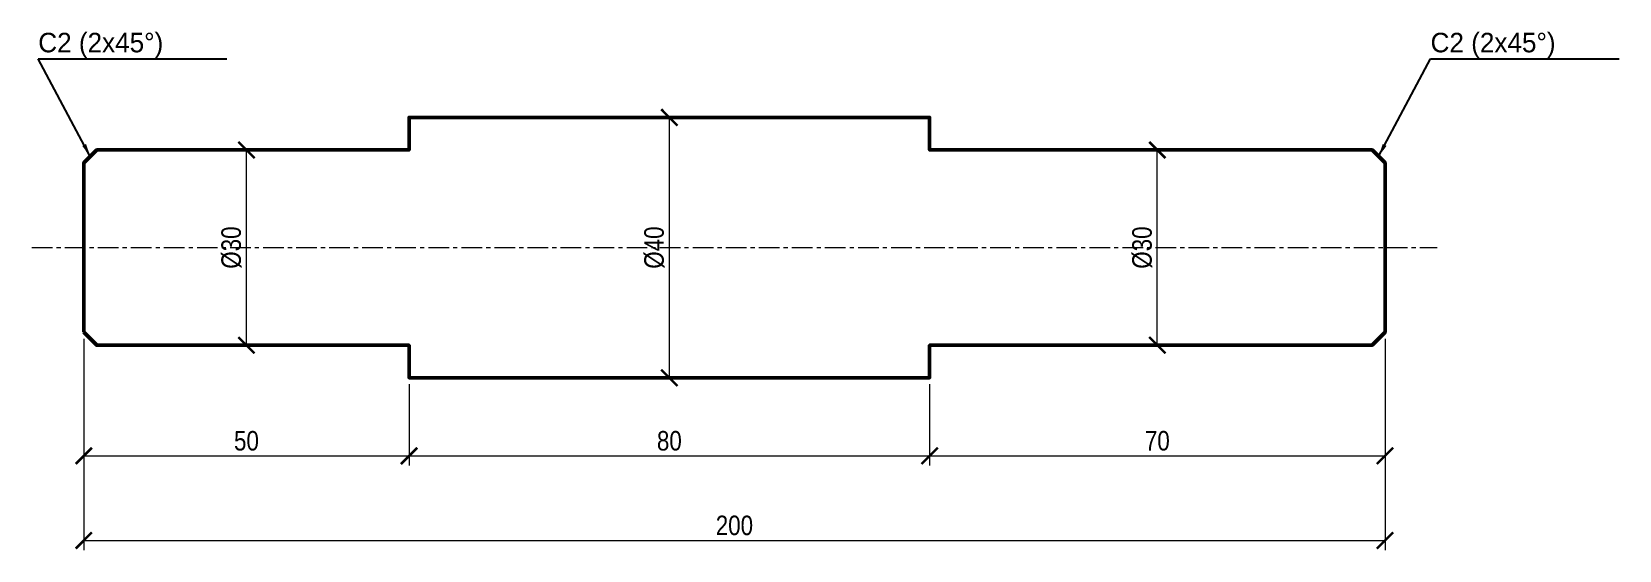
# Model space of a CAD drawing. Header units: millimetres. Extents: x -8 to 236, y -46 to 33.
import ezdxf

# ---------------------------------------------------------------- set-up
doc = ezdxf.new("R2010")
doc.units = ezdxf.units.MM
doc.linetypes.add('CENTER', pattern=[5.08, 3.175, -0.635, 0.635, -0.635])
for name, color, linetype, lineweight in [('CENTERLINE', 7, 'CENTER', 18), ('DIMENSIONS', 7, 'Continuous', 18), ('NOTES', 7, 'Continuous', 18), ('OUTLINE', 7, 'Continuous', 50)]:
    doc.layers.add(name, color=color, linetype=linetype, lineweight=lineweight)
doc.styles.add('OpenSansCondensed-Light', font='OpenSansCondensed-Light.ttf')
doc.dimstyles.new('EZDXF', dxfattribs={"dimtxt": 0.25, "dimasz": 0.175, "dimexe": 0.375, "dimexo": 0.125, "dimgap": 0.1, "dimtad": 1, "dimlfac": 100, "dimzin": 12, "dimdsep": 46, "dimtxsty": 'OpenSansCondensed-Light', "dimblk": 'ARCHTICK', "dimcen": 2.5, "dimazin": 3, "dimtfac": 0.5, "dimtmove": 2, "dimatfit": 3})

# ---------------------------------------------------------------- blocks, each defined once
blk = doc.blocks.new('_ARCHTICK')
at = {"color": 0, "linetype": 'BYBLOCK', "const_width": 0.15}
blk.add_lwpolyline([(-0.5, -0.5), (0.5, 0.5)], dxfattribs=at)

msp = doc.modelspace()

# ---------------------------------------------------------------- linework, layer by layer
at = {"layer": 'CENTERLINE', "linetype": 'CENTER'}
msp.add_line((-8, 0), (208, 0), dxfattribs=at)
at = {"layer": 'OUTLINE'}
msp.add_lwpolyline([(0, -13), (2, -15), (50, -15), (50, -20), (130, -20), (130, -15), (198, -15), (200, -13), (200, 13), (198, 15), (130, 15), (130, 20), (50, 20), (50, 15), (2, 15), (0, 13)], close=True, dxfattribs=at)

# ---------------------------------------------------------------- texts
at = {"layer": 'NOTES'}
for p in [(-7, 30), (207, 30)]:
    msp.add_text('C2 (2x45%%d)', height=3, dxfattribs=at).set_placement(p)

# ---------------------------------------------------------------- dimensions: what is measured, and where the dimension line sits
at = {"layer": 'DIMENSIONS'}
for base, p1, p2 in [((90, -20), (90, -20), (90, 20)), ((25, -15), (25, -15), (25, 15)), ((165, -15), (165, -15), (165, 15))]:
    msp.add_linear_dim(base=base, p1=p1, p2=p2, angle=90, text='%%c<>', dimstyle='EZDXF', override={"dimtxt": 3, "dimasz": 2.5, "dimexe": 1.5, "dimexo": 1, "dimgap": 0.8, "dimtad": 1, "dimtih": 0, "dimtoh": 0, "dimdec": 0, "dimlfac": 1, "dimzin": 8, "dimclrd": 7, "dimclre": 7, "dimclrt": 7, "dimlwd": 18, "dimlwe": 18}, dxfattribs=at).render()
for base, p1, p2 in [((0, -32), (0, -13), (50, -20)), ((0, -45), (0, -13), (200, -13)), ((130, -32), (130, -20), (200, -13)), ((50, -32), (50, -20), (130, -20))]:
    msp.add_linear_dim(base=base, p1=p1, p2=p2, dimstyle='EZDXF', override={"dimtxt": 3, "dimasz": 2.5, "dimexe": 1.5, "dimexo": 1, "dimgap": 0.8, "dimtad": 1, "dimtih": 0, "dimtoh": 0, "dimdec": 0, "dimlfac": 1, "dimzin": 8, "dimclrd": 7, "dimclre": 7, "dimclrt": 7, "dimlwd": 18, "dimlwe": 18}, dxfattribs=at).render()

# ---------------------------------------------------------------- leaders
at = {"layer": 'NOTES'}
for points in [[(1, 14), (-7, 29), (22, 29)], [(199, 14), (207, 29), (236, 29)]]:
    msp.add_leader(points, dimstyle='EZDXF', override={"dimasz": 2}, dxfattribs=at)

doc.saveas('drawing.dxf')
